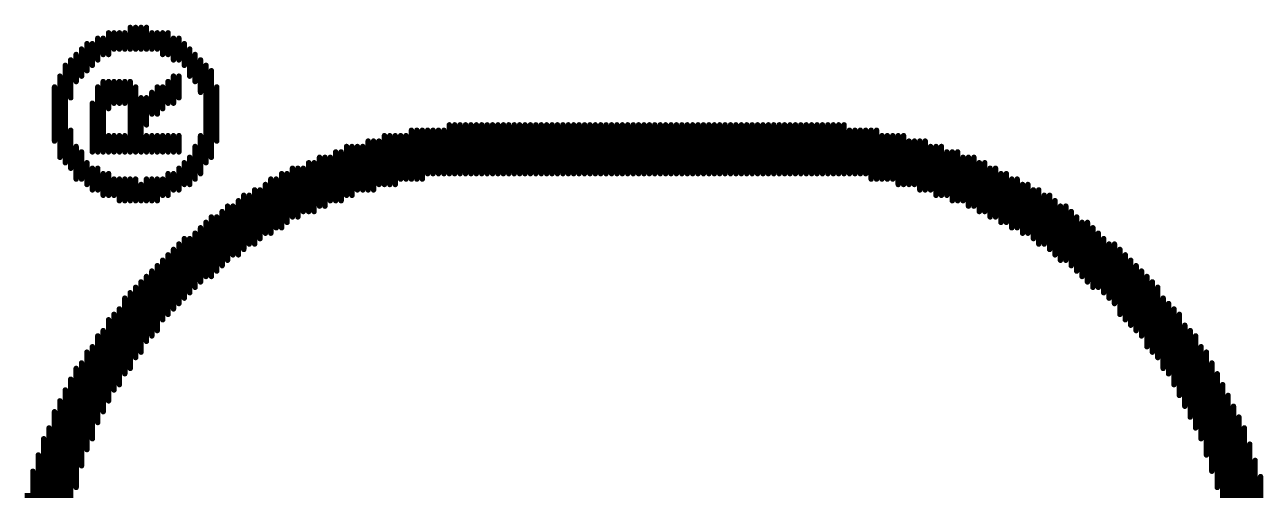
# Model space of a CAD drawing. Header units: millimetres. Extents: x 0.11 to 2.34, y 0.1 to 2.58.
# Drawn here: x 1.0748 to 1.1893, y 2.1688 to 2.2117 of the extents above; entities that cross this region are included whole.
import ezdxf

# ---------------------------------------------------------------- set-up
doc = ezdxf.new("R2010")
doc.units = ezdxf.units.MM
doc.header["$MEASUREMENT"] = 0
doc.layers.add('TopOverlay', color=2, linetype='Continuous')

# ---------------------------------------------------------------- blocks, each defined once
blk = doc.blocks.new('ESP8266_ESP_12_E_5')
at = {"layer": 'TopOverlay', "const_width": 0.0005}
for points in [[(-0.4335, 0.9035), (-0.2315, 0.9035)], [(-0.4315, 0.904), (-0.2335, 0.904)], [(-0.4365, 0.9025), (-0.2285, 0.9025)], [(-0.435, 0.903), (-0.23, 0.903)], [(-0.44, 0.901), (-0.225, 0.901)], [(-0.439, 0.9015), (-0.226, 0.9015)], [(-0.4375, 0.902), (-0.2275, 0.902)], [(-0.2025, 0.901), (-0.195, 0.901)], [(-0.201, 0.9015), (-0.196, 0.9015)], [(-0.2375, 0.9005), (-0.224, 0.9005)], [(-0.235, 0.9), (-0.223, 0.9)], [(-0.2035, 0.9), (-0.2, 0.9)], [(-0.203, 0.9005), (-0.194, 0.9005)], [(-0.197, 0.9), (-0.1935, 0.9)], [(-0.233, 0.8995), (-0.222, 0.8995)], [(-0.231, 0.899), (-0.2215, 0.899)], [(-0.2045, 0.8995), (-0.2015, 0.8995)], [(-0.2045, 0.899), (-0.202, 0.899)], [(-0.1955, 0.8995), (-0.193, 0.8995)], [(-0.195, 0.899), (-0.1925, 0.899)], [(-0.2295, 0.8985), (-0.2205, 0.8985)], [(-0.2285, 0.898), (-0.22, 0.898)], [(-0.227, 0.8975), (-0.219, 0.8975)], [(-0.2055, 0.898), (-0.2035, 0.898)], [(-0.2055, 0.8975), (-0.2035, 0.8975)], [(-0.205, 0.8985), (-0.203, 0.8985)], [(-0.202, 0.898), (-0.1975, 0.898)], [(-0.202, 0.8975), (-0.196, 0.8975)], [(-0.1945, 0.8985), (-0.192, 0.8985)], [(-0.194, 0.898), (-0.192, 0.898)], [(-0.1935, 0.8975), (-0.1915, 0.8975)], [(-0.226, 0.897), (-0.2185, 0.897)], [(-0.225, 0.8965), (-0.2175, 0.8965)], [(-0.206, 0.897), (-0.204, 0.897)], [(-0.206, 0.8965), (-0.204, 0.8965)], [(-0.202, 0.897), (-0.1955, 0.897)], [(-0.202, 0.8965), (-0.2005, 0.8965)], [(-0.198, 0.8965), (-0.1955, 0.8965)], [(-0.193, 0.897), (-0.1915, 0.897)], [(-0.193, 0.8965), (-0.191, 0.8965)], [(-0.224, 0.896), (-0.217, 0.896)], [(-0.2235, 0.8955), (-0.2165, 0.8955)], [(-0.2065, 0.8955), (-0.2045, 0.8955)], [(-0.206, 0.896), (-0.2045, 0.896)], [(-0.202, 0.896), (-0.2005, 0.896)], [(-0.202, 0.8955), (-0.2005, 0.8955)], [(-0.1975, 0.896), (-0.1955, 0.896)], [(-0.1975, 0.8955), (-0.1955, 0.8955)], [(-0.1925, 0.896), (-0.191, 0.896)], [(-0.1925, 0.8955), (-0.191, 0.8955)], [(-0.2225, 0.895), (-0.2155, 0.895)], [(-0.222, 0.8945), (-0.215, 0.8945)], [(-0.221, 0.894), (-0.2145, 0.894)], [(-0.2065, 0.895), (-0.2045, 0.895)], [(-0.2065, 0.8945), (-0.2045, 0.8945)], [(-0.2065, 0.894), (-0.2045, 0.894)], [(-0.202, 0.895), (-0.2005, 0.895)], [(-0.202, 0.8945), (-0.1955, 0.8945)], [(-0.202, 0.894), (-0.196, 0.894)], [(-0.1975, 0.895), (-0.1955, 0.895)], [(-0.1925, 0.895), (-0.191, 0.895)], [(-0.1925, 0.8945), (-0.1905, 0.8945)], [(-0.1925, 0.894), (-0.1905, 0.894)], [(-0.2205, 0.8935), (-0.214, 0.8935)], [(-0.2195, 0.893), (-0.2135, 0.893)], [(-0.2065, 0.8935), (-0.205, 0.8935)], [(-0.2065, 0.893), (-0.2045, 0.893)], [(-0.202, 0.8935), (-0.197, 0.8935)], [(-0.202, 0.893), (-0.2005, 0.893)], [(-0.1995, 0.893), (-0.197, 0.893)], [(-0.1925, 0.8935), (-0.1905, 0.8935)], [(-0.1925, 0.893), (-0.1905, 0.893)], [(-0.219, 0.8925), (-0.213, 0.8925)], [(-0.2185, 0.892), (-0.2125, 0.892)], [(-0.2065, 0.8925), (-0.2045, 0.8925)], [(-0.2065, 0.892), (-0.2045, 0.892)], [(-0.202, 0.8925), (-0.2005, 0.8925)], [(-0.202, 0.892), (-0.2005, 0.892)], [(-0.1985, 0.8925), (-0.1965, 0.8925)], [(-0.1985, 0.892), (-0.196, 0.892)], [(-0.1925, 0.8925), (-0.191, 0.8925)], [(-0.1925, 0.892), (-0.191, 0.892)], [(-0.2175, 0.8915), (-0.212, 0.8915)], [(-0.217, 0.891), (-0.2115, 0.891)], [(-0.206, 0.8915), (-0.2045, 0.8915)], [(-0.206, 0.891), (-0.204, 0.891)], [(-0.202, 0.8915), (-0.2005, 0.8915)], [(-0.202, 0.891), (-0.2005, 0.891)], [(-0.198, 0.8915), (-0.196, 0.8915)], [(-0.1975, 0.891), (-0.1955, 0.891)], [(-0.193, 0.8915), (-0.191, 0.8915)], [(-0.193, 0.891), (-0.191, 0.891)], [(-0.2165, 0.8905), (-0.211, 0.8905)], [(-0.216, 0.89), (-0.2105, 0.89)], [(-0.2155, 0.8895), (-0.21, 0.8895)], [(-0.2055, 0.8905), (-0.204, 0.8905)], [(-0.2055, 0.89), (-0.2035, 0.89)], [(-0.205, 0.8895), (-0.203, 0.8895)], [(-0.202, 0.8905), (-0.2005, 0.8905)], [(-0.202, 0.89), (-0.2005, 0.89)], [(-0.1975, 0.8905), (-0.195, 0.8905)], [(-0.197, 0.89), (-0.195, 0.89)], [(-0.194, 0.8895), (-0.192, 0.8895)], [(-0.1935, 0.8905), (-0.1915, 0.8905)], [(-0.1935, 0.89), (-0.1915, 0.89)], [(-0.215, 0.889), (-0.21, 0.889)], [(-0.2145, 0.8885), (-0.2095, 0.8885)], [(-0.205, 0.889), (-0.2025, 0.889)], [(-0.2045, 0.8885), (-0.2015, 0.8885)], [(-0.1955, 0.8885), (-0.193, 0.8885)], [(-0.195, 0.889), (-0.1925, 0.889)], [(-0.214, 0.888), (-0.209, 0.888)], [(-0.2135, 0.8875), (-0.2085, 0.8875)], [(-0.204, 0.888), (-0.2005, 0.888)], [(-0.203, 0.8875), (-0.194, 0.8875)], [(-0.1965, 0.888), (-0.1935, 0.888)], [(-0.2135, 0.887), (-0.208, 0.887)], [(-0.213, 0.8865), (-0.208, 0.8865)], [(-0.2125, 0.886), (-0.2075, 0.886)], [(-0.2025, 0.887), (-0.1945, 0.887)], [(-0.201, 0.8865), (-0.196, 0.8865)], [(-0.212, 0.8855), (-0.207, 0.8855)], [(-0.2115, 0.885), (-0.207, 0.885)], [(-0.2115, 0.8845), (-0.2065, 0.8845)], [(-0.211, 0.884), (-0.206, 0.884)], [(-0.2105, 0.8835), (-0.206, 0.8835)], [(-0.2105, 0.883), (-0.2055, 0.883)], [(-0.21, 0.8825), (-0.2055, 0.8825)], [(-0.2095, 0.882), (-0.205, 0.882)], [(-0.2095, 0.8815), (-0.2045, 0.8815)], [(-0.209, 0.881), (-0.2045, 0.881)], [(-0.209, 0.8805), (-0.204, 0.8805)], [(-0.2085, 0.88), (-0.204, 0.88)], [(-0.208, 0.8795), (-0.2035, 0.8795)], [(-0.208, 0.879), (-0.2035, 0.879)], [(-0.2075, 0.8785), (-0.2035, 0.8785)], [(-0.2075, 0.878), (-0.203, 0.878)], [(-0.2075, 0.8775), (-0.203, 0.8775)], [(-0.207, 0.877), (-0.2025, 0.877)], [(-0.207, 0.8765), (-0.2025, 0.8765)], [(-0.2065, 0.876), (-0.2025, 0.876)], [(-0.2065, 0.8755), (-0.202, 0.8755)], [(-0.2065, 0.875), (-0.202, 0.875)], [(-0.206, 0.8745), (-0.2015, 0.8745)], [(-0.206, 0.874), (-0.2015, 0.874)], [(-0.2055, 0.8735), (-0.2015, 0.8735)], [(-0.2055, 0.873), (-0.2015, 0.873)], [(-0.2055, 0.8725), (-0.201, 0.8725)], [(-0.2055, 0.872), (-0.201, 0.872)], [(-0.205, 0.8715), (-0.201, 0.8715)], [(-0.205, 0.871), (-0.2005, 0.871)], [(-0.205, 0.8705), (-0.2005, 0.8705)], [(-0.205, 0.87), (-0.2005, 0.87)], [(-0.2045, 0.8695), (-0.2005, 0.8695)], [(-0.2045, 0.869), (-0.2005, 0.869)], [(-0.2045, 0.8685), (-0.2, 0.8685)], [(-0.2045, 0.868), (-0.2, 0.868)], [(-0.2045, 0.8675), (-0.2, 0.8675)], [(-0.204, 0.867), (-0.2, 0.867)], [(-0.204, 0.8665), (-0.2, 0.8665)], [(-0.204, 0.866), (-0.2, 0.866)], [(-0.204, 0.8655), (-0.2, 0.8655)], [(-0.204, 0.865), (-0.1995, 0.865)], [(-0.204, 0.8645), (-0.1995, 0.8645)], [(-0.204, 0.864), (-0.1995, 0.864)], [(-0.204, 0.8635), (-0.1995, 0.8635)], [(-0.204, 0.863), (-0.1995, 0.863)], [(-0.204, 0.8625), (-0.1995, 0.8625)], [(-0.204, 0.862), (-0.1995, 0.862)], [(-0.204, 0.8615), (-0.1995, 0.8615)], [(-0.204, 0.861), (-0.1995, 0.861)], [(-0.204, 0.8605), (-0.1995, 0.8605)], [(-0.204, 0.86), (-0.1995, 0.86)], [(-0.204, 0.8595), (-0.1995, 0.8595)], [(-0.204, 0.859), (-0.1995, 0.859)], [(-0.204, 0.8585), (-0.1995, 0.8585)], [(-0.204, 0.858), (-0.1995, 0.858)], [(-0.204, 0.8575), (-0.1995, 0.8575)], [(-0.204, 0.857), (-0.1995, 0.857)], [(-0.204, 0.8565), (-0.1995, 0.8565)], [(-0.204, 0.856), (-0.1995, 0.856)], [(-0.204, 0.8555), (-0.1995, 0.8555)], [(-0.204, 0.855), (-0.1995, 0.855)], [(-0.204, 0.8545), (-0.1995, 0.8545)], [(-0.204, 0.854), (-0.1995, 0.854)], [(-0.204, 0.8535), (-0.1995, 0.8535)], [(-0.204, 0.853), (-0.1995, 0.853)], [(-0.204, 0.8525), (-0.1995, 0.8525)], [(-0.204, 0.852), (-0.1995, 0.852)], [(-0.204, 0.8515), (-0.1995, 0.8515)], [(-0.204, 0.851), (-0.1995, 0.851)], [(-0.204, 0.8505), (-0.1995, 0.8505)], [(-0.204, 0.85), (-0.1995, 0.85)], [(-0.204, 0.8495), (-0.1995, 0.8495)], [(-0.204, 0.849), (-0.1995, 0.849)], [(-0.204, 0.8485), (-0.1995, 0.8485)], [(-0.204, 0.848), (-0.1995, 0.848)], [(-0.204, 0.8475), (-0.1995, 0.8475)], [(-0.204, 0.847), (-0.1995, 0.847)], [(-0.204, 0.8465), (-0.1995, 0.8465)], [(-0.204, 0.846), (-0.1995, 0.846)], [(-0.204, 0.8455), (-0.1995, 0.8455)], [(-0.204, 0.845), (-0.1995, 0.845)], [(-0.204, 0.8445), (-0.1995, 0.8445)], [(-0.204, 0.844), (-0.1995, 0.844)], [(-0.204, 0.8435), (-0.1995, 0.8435)], [(-0.204, 0.843), (-0.1995, 0.843)], [(-0.204, 0.8425), (-0.1995, 0.8425)], [(-0.204, 0.842), (-0.1995, 0.842)], [(-0.204, 0.8415), (-0.1995, 0.8415)], [(-0.204, 0.841), (-0.1995, 0.841)], [(-0.204, 0.8405), (-0.1995, 0.8405)], [(-0.204, 0.84), (-0.1995, 0.84)], [(-0.204, 0.8395), (-0.1995, 0.8395)], [(-0.204, 0.839), (-0.1995, 0.839)], [(-0.204, 0.8385), (-0.1995, 0.8385)], [(-0.204, 0.838), (-0.1995, 0.838)], [(-0.204, 0.8375), (-0.1995, 0.8375)], [(-0.204, 0.837), (-0.1995, 0.837)], [(-0.204, 0.8365), (-0.1995, 0.8365)], [(-0.204, 0.836), (-0.1995, 0.836)], [(-0.204, 0.8355), (-0.1995, 0.8355)], [(-0.204, 0.835), (-0.1995, 0.835)], [(-0.204, 0.8345), (-0.1995, 0.8345)], [(-0.204, 0.834), (-0.1995, 0.834)], [(-0.204, 0.8335), (-0.1995, 0.8335)], [(-0.204, 0.833), (-0.1995, 0.833)], [(-0.204, 0.8325), (-0.1995, 0.8325)], [(-0.204, 0.832), (-0.1995, 0.832)], [(-0.204, 0.8315), (-0.1995, 0.8315)], [(-0.204, 0.831), (-0.1995, 0.831)], [(-0.204, 0.8305), (-0.1995, 0.8305)], [(-0.204, 0.83), (-0.1995, 0.83)], [(-0.204, 0.8295), (-0.1995, 0.8295)], [(-0.204, 0.829), (-0.1995, 0.829)], [(-0.204, 0.8285), (-0.1995, 0.8285)], [(-0.204, 0.828), (-0.2, 0.828)], [(-0.204, 0.8275), (-0.2, 0.8275)], [(-0.204, 0.827), (-0.2, 0.827)], [(-0.204, 0.8265), (-0.2, 0.8265)], [(-0.2045, 0.826), (-0.2, 0.826)], [(-0.2045, 0.8255), (-0.2, 0.8255)], [(-0.2045, 0.825), (-0.2005, 0.825)], [(-0.2045, 0.8245), (-0.2005, 0.8245)], [(-0.205, 0.8235), (-0.2005, 0.8235)], [(-0.2045, 0.824), (-0.2005, 0.824)], [(-0.205, 0.823), (-0.2005, 0.823)], [(-0.205, 0.8225), (-0.201, 0.8225)], [(-0.205, 0.822), (-0.201, 0.822)], [(-0.2055, 0.8215), (-0.201, 0.8215)], [(-0.2055, 0.821), (-0.201, 0.821)], [(-0.206, 0.82), (-0.2015, 0.82)], [(-0.2055, 0.8205), (-0.2015, 0.8205)], [(-0.2065, 0.8185), (-0.202, 0.8185)], [(-0.206, 0.8195), (-0.2015, 0.8195)], [(-0.206, 0.819), (-0.202, 0.819)], [(-0.2065, 0.818), (-0.202, 0.818)], [(-0.2065, 0.8175), (-0.2025, 0.8175)], [(-0.207, 0.817), (-0.2025, 0.817)], [(-0.207, 0.8165), (-0.2025, 0.8165)], [(-0.208, 0.815), (-0.2035, 0.815)], [(-0.2075, 0.816), (-0.203, 0.816)], [(-0.2075, 0.8155), (-0.203, 0.8155)], [(-0.2085, 0.814), (-0.204, 0.814)], [(-0.208, 0.8145), (-0.2035, 0.8145)], [(-0.209, 0.813), (-0.2045, 0.813)], [(-0.2085, 0.8135), (-0.204, 0.8135)], [(-0.2095, 0.812), (-0.205, 0.812)], [(-0.209, 0.8125), (-0.2045, 0.8125)], [(-0.2105, 0.8105), (-0.2055, 0.8105)], [(-0.21, 0.811), (-0.2055, 0.811)], [(-0.2095, 0.8115), (-0.205, 0.8115)], [(-0.211, 0.8095), (-0.206, 0.8095)], [(-0.2105, 0.81), (-0.206, 0.81)], [(-0.212, 0.8085), (-0.207, 0.8085)], [(-0.2115, 0.809), (-0.2065, 0.809)], [(-0.213, 0.807), (-0.208, 0.807)], [(-0.2125, 0.8075), (-0.2075, 0.8075)], [(-0.212, 0.808), (-0.207, 0.808)], [(-0.214, 0.806), (-0.2085, 0.806)], [(-0.2135, 0.8065), (-0.2085, 0.8065)], [(-0.2145, 0.8055), (-0.209, 0.8055)], [(-0.2145, 0.805), (-0.2095, 0.805)], [(-0.2155, 0.804), (-0.2105, 0.804)], [(-0.215, 0.8045), (-0.21, 0.8045)], [(-0.2175, 0.8025), (-0.2115, 0.8025)], [(-0.217, 0.803), (-0.211, 0.803)], [(-0.216, 0.8035), (-0.2105, 0.8035)], [(-0.2185, 0.8015), (-0.2125, 0.8015)], [(-0.218, 0.802), (-0.212, 0.802)], [(-0.22, 0.8005), (-0.2135, 0.8005)], [(-0.219, 0.801), (-0.213, 0.801)], [(-0.222, 0.799), (-0.2155, 0.799)], [(-0.221, 0.7995), (-0.2145, 0.7995)], [(-0.2205, 0.8), (-0.214, 0.8)], [(-0.2235, 0.798), (-0.2165, 0.798)], [(-0.2225, 0.7985), (-0.216, 0.7985)], [(-0.2255, 0.797), (-0.218, 0.797)], [(-0.2245, 0.7975), (-0.217, 0.7975)], [(-0.2275, 0.796), (-0.219, 0.796)], [(-0.2265, 0.7965), (-0.2185, 0.7965)], [(-0.2315, 0.7945), (-0.2215, 0.7945)], [(-0.23, 0.795), (-0.2205, 0.795)], [(-0.2285, 0.7955), (-0.22, 0.7955)], [(-0.2355, 0.7935), (-0.2235, 0.7935)], [(-0.233, 0.794), (-0.2225, 0.794)], [(-0.4395, 0.7925), (-0.2255, 0.7925)], [(-0.239, 0.793), (-0.2245, 0.793)], [(-0.4385, 0.792), (-0.2265, 0.792)], [(-0.4375, 0.7915), (-0.2275, 0.7915)], [(-0.436, 0.791), (-0.229, 0.791)], [(-0.4345, 0.7905), (-0.2305, 0.7905)], [(-0.433, 0.79), (-0.232, 0.79)]]:
    blk.add_lwpolyline(points, dxfattribs=at)
at = {"layer": 'TopOverlay', "const_width": 0.00025}
for points in [[(-0.23162, 0.9035, 1), (-0.23137, 0.9035, 1)], [(-0.23012, 0.903, 1), (-0.22987, 0.903, 1)], [(-0.22862, 0.9025, 1), (-0.22837, 0.9025, 1)], [(-0.22762, 0.902, 1), (-0.22737, 0.902, 1)], [(-0.22612, 0.9015, 1), (-0.22587, 0.9015, 1)], [(-0.22512, 0.901, 1), (-0.22487, 0.901, 1)], [(-0.20262, 0.901, 1), (-0.20237, 0.901, 1)], [(-0.20112, 0.9015, 1), (-0.20087, 0.9015, 1)], [(-0.19612, 0.9015, 1), (-0.19587, 0.9015, 1)], [(-0.19512, 0.901, 1), (-0.19487, 0.901, 1)], [(-0.22412, 0.9005, 1), (-0.22387, 0.9005, 1)], [(-0.22312, 0.9, 1), (-0.22287, 0.9, 1)], [(-0.20363, 0.9, 1), (-0.20338, 0.9, 1)], [(-0.20312, 0.9005, 1), (-0.20287, 0.9005, 1)], [(-0.20012, 0.9, 1), (-0.19987, 0.9, 1)], [(-0.19712, 0.9, 1), (-0.19687, 0.9, 1)], [(-0.19412, 0.9005, 1), (-0.19387, 0.9005, 1)], [(-0.19362, 0.9, 1), (-0.19337, 0.9, 1)], [(-0.23312, 0.8995, 1), (-0.23287, 0.8995, 1)], [(-0.23112, 0.899, 1), (-0.23087, 0.899, 1)], [(-0.22212, 0.8995, 1), (-0.22187, 0.8995, 1)], [(-0.22162, 0.899, 1), (-0.22137, 0.899, 1)], [(-0.20463, 0.8995, 1), (-0.20438, 0.8995, 1)], [(-0.20463, 0.899, 1), (-0.20438, 0.899, 1)], [(-0.20212, 0.899, 1), (-0.20187, 0.899, 1)], [(-0.20162, 0.8995, 1), (-0.20137, 0.8995, 1)], [(-0.19562, 0.8995, 1), (-0.19537, 0.8995, 1)], [(-0.19512, 0.899, 1), (-0.19487, 0.899, 1)], [(-0.19312, 0.8995, 1), (-0.19287, 0.8995, 1)], [(-0.19262, 0.899, 1), (-0.19237, 0.899, 1)], [(-0.22962, 0.8985, 1), (-0.22937, 0.8985, 1)], [(-0.22862, 0.898, 1), (-0.22837, 0.898, 1)], [(-0.22712, 0.8975, 1), (-0.22687, 0.8975, 1)], [(-0.22062, 0.8985, 1), (-0.22037, 0.8985, 1)], [(-0.22012, 0.898, 1), (-0.21987, 0.898, 1)], [(-0.21912, 0.8975, 1), (-0.21887, 0.8975, 1)], [(-0.20563, 0.898, 1), (-0.20538, 0.898, 1)], [(-0.20563, 0.8975, 1), (-0.20538, 0.8975, 1)], [(-0.20513, 0.8985, 1), (-0.20488, 0.8985, 1)], [(-0.20363, 0.898, 1), (-0.20338, 0.898, 1)], [(-0.20363, 0.8975, 1), (-0.20338, 0.8975, 1)], [(-0.20312, 0.8985, 1), (-0.20287, 0.8985, 1)], [(-0.20212, 0.898, 1), (-0.20187, 0.898, 1)], [(-0.20212, 0.8975, 1), (-0.20187, 0.8975, 1)], [(-0.19762, 0.898, 1), (-0.19737, 0.898, 1)], [(-0.19612, 0.8975, 1), (-0.19587, 0.8975, 1)], [(-0.19462, 0.8985, 1), (-0.19437, 0.8985, 1)], [(-0.19412, 0.898, 1), (-0.19387, 0.898, 1)], [(-0.19362, 0.8975, 1), (-0.19337, 0.8975, 1)], [(-0.19212, 0.8985, 1), (-0.19187, 0.8985, 1)], [(-0.19212, 0.898, 1), (-0.19187, 0.898, 1)], [(-0.19162, 0.8975, 1), (-0.19137, 0.8975, 1)], [(-0.22612, 0.897, 1), (-0.22587, 0.897, 1)], [(-0.22512, 0.8965, 1), (-0.22487, 0.8965, 1)], [(-0.21863, 0.897, 1), (-0.21838, 0.897, 1)], [(-0.21763, 0.8965, 1), (-0.21738, 0.8965, 1)], [(-0.20613, 0.897, 1), (-0.20588, 0.897, 1)], [(-0.20613, 0.8965, 1), (-0.20588, 0.8965, 1)], [(-0.20413, 0.897, 1), (-0.20388, 0.897, 1)], [(-0.20413, 0.8965, 1), (-0.20388, 0.8965, 1)], [(-0.20212, 0.897, 1), (-0.20187, 0.897, 1)], [(-0.20212, 0.8965, 1), (-0.20187, 0.8965, 1)], [(-0.20062, 0.8965, 1), (-0.20037, 0.8965, 1)], [(-0.19812, 0.8965, 1), (-0.19787, 0.8965, 1)], [(-0.19562, 0.897, 1), (-0.19537, 0.897, 1)], [(-0.19562, 0.8965, 1), (-0.19537, 0.8965, 1)], [(-0.19312, 0.897, 1), (-0.19287, 0.897, 1)], [(-0.19312, 0.8965, 1), (-0.19287, 0.8965, 1)], [(-0.19162, 0.897, 1), (-0.19137, 0.897, 1)], [(-0.19112, 0.8965, 1), (-0.19087, 0.8965, 1)], [(-0.22412, 0.896, 1), (-0.22387, 0.896, 1)], [(-0.22362, 0.8955, 1), (-0.22337, 0.8955, 1)], [(-0.21713, 0.896, 1), (-0.21688, 0.896, 1)], [(-0.21663, 0.8955, 1), (-0.21638, 0.8955, 1)], [(-0.20663, 0.8955, 1), (-0.20638, 0.8955, 1)], [(-0.20613, 0.896, 1), (-0.20588, 0.896, 1)], [(-0.20463, 0.896, 1), (-0.20438, 0.896, 1)], [(-0.20463, 0.8955, 1), (-0.20438, 0.8955, 1)], [(-0.20212, 0.896, 1), (-0.20187, 0.896, 1)], [(-0.20212, 0.8955, 1), (-0.20187, 0.8955, 1)], [(-0.20062, 0.896, 1), (-0.20037, 0.896, 1)], [(-0.20062, 0.8955, 1), (-0.20037, 0.8955, 1)], [(-0.19762, 0.896, 1), (-0.19737, 0.896, 1)], [(-0.19762, 0.8955, 1), (-0.19737, 0.8955, 1)], [(-0.19562, 0.896, 1), (-0.19537, 0.896, 1)], [(-0.19562, 0.8955, 1), (-0.19537, 0.8955, 1)], [(-0.19262, 0.896, 1), (-0.19237, 0.896, 1)], [(-0.19262, 0.8955, 1), (-0.19237, 0.8955, 1)], [(-0.19112, 0.896, 1), (-0.19087, 0.896, 1)], [(-0.19112, 0.8955, 1), (-0.19087, 0.8955, 1)], [(-0.22262, 0.895, 1), (-0.22237, 0.895, 1)], [(-0.22212, 0.8945, 1), (-0.22187, 0.8945, 1)], [(-0.22112, 0.894, 1), (-0.22087, 0.894, 1)], [(-0.21563, 0.895, 1), (-0.21538, 0.895, 1)], [(-0.21513, 0.8945, 1), (-0.21488, 0.8945, 1)], [(-0.21463, 0.894, 1), (-0.21438, 0.894, 1)], [(-0.20663, 0.895, 1), (-0.20638, 0.895, 1)], [(-0.20663, 0.8945, 1), (-0.20638, 0.8945, 1)], [(-0.20663, 0.894, 1), (-0.20638, 0.894, 1)], [(-0.20463, 0.895, 1), (-0.20438, 0.895, 1)], [(-0.20463, 0.8945, 1), (-0.20438, 0.8945, 1)], [(-0.20463, 0.894, 1), (-0.20438, 0.894, 1)], [(-0.20212, 0.895, 1), (-0.20187, 0.895, 1)], [(-0.20212, 0.8945, 1), (-0.20187, 0.8945, 1)], [(-0.20212, 0.894, 1), (-0.20187, 0.894, 1)], [(-0.20062, 0.895, 1), (-0.20037, 0.895, 1)], [(-0.19762, 0.895, 1), (-0.19737, 0.895, 1)], [(-0.19612, 0.894, 1), (-0.19587, 0.894, 1)], [(-0.19562, 0.895, 1), (-0.19537, 0.895, 1)], [(-0.19562, 0.8945, 1), (-0.19537, 0.8945, 1)], [(-0.19262, 0.895, 1), (-0.19237, 0.895, 1)], [(-0.19262, 0.8945, 1), (-0.19237, 0.8945, 1)], [(-0.19262, 0.894, 1), (-0.19237, 0.894, 1)], [(-0.19112, 0.895, 1), (-0.19087, 0.895, 1)], [(-0.19062, 0.8945, 1), (-0.19037, 0.8945, 1)], [(-0.19062, 0.894, 1), (-0.19037, 0.894, 1)], [(-0.22062, 0.8935, 1), (-0.22037, 0.8935, 1)], [(-0.21962, 0.893, 1), (-0.21937, 0.893, 1)], [(-0.21413, 0.8935, 1), (-0.21388, 0.8935, 1)], [(-0.21363, 0.893, 1), (-0.21338, 0.893, 1)], [(-0.20663, 0.8935, 1), (-0.20638, 0.8935, 1)], [(-0.20663, 0.893, 1), (-0.20638, 0.893, 1)], [(-0.20513, 0.8935, 1), (-0.20488, 0.8935, 1)], [(-0.20463, 0.893, 1), (-0.20438, 0.893, 1)], [(-0.20212, 0.8935, 1), (-0.20187, 0.8935, 1)], [(-0.20212, 0.893, 1), (-0.20187, 0.893, 1)], [(-0.20062, 0.893, 1), (-0.20037, 0.893, 1)], [(-0.19962, 0.893, 1), (-0.19937, 0.893, 1)], [(-0.19712, 0.8935, 1), (-0.19687, 0.8935, 1)], [(-0.19712, 0.893, 1), (-0.19687, 0.893, 1)], [(-0.19262, 0.8935, 1), (-0.19237, 0.8935, 1)], [(-0.19262, 0.893, 1), (-0.19237, 0.893, 1)], [(-0.19062, 0.8935, 1), (-0.19037, 0.8935, 1)], [(-0.19062, 0.893, 1), (-0.19037, 0.893, 1)], [(-0.21912, 0.8925, 1), (-0.21887, 0.8925, 1)], [(-0.21863, 0.892, 1), (-0.21838, 0.892, 1)], [(-0.21313, 0.8925, 1), (-0.21288, 0.8925, 1)], [(-0.21263, 0.892, 1), (-0.21238, 0.892, 1)], [(-0.20663, 0.8925, 1), (-0.20638, 0.8925, 1)], [(-0.20663, 0.892, 1), (-0.20638, 0.892, 1)], [(-0.20463, 0.8925, 1), (-0.20438, 0.8925, 1)], [(-0.20463, 0.892, 1), (-0.20438, 0.892, 1)], [(-0.20212, 0.8925, 1), (-0.20187, 0.8925, 1)], [(-0.20212, 0.892, 1), (-0.20187, 0.892, 1)], [(-0.20062, 0.8925, 1), (-0.20037, 0.8925, 1)], [(-0.20062, 0.892, 1), (-0.20037, 0.892, 1)], [(-0.19862, 0.8925, 1), (-0.19837, 0.8925, 1)], [(-0.19862, 0.892, 1), (-0.19837, 0.892, 1)], [(-0.19662, 0.8925, 1), (-0.19637, 0.8925, 1)], [(-0.19612, 0.892, 1), (-0.19587, 0.892, 1)], [(-0.19262, 0.8925, 1), (-0.19237, 0.8925, 1)], [(-0.19262, 0.892, 1), (-0.19237, 0.892, 1)], [(-0.19112, 0.8925, 1), (-0.19087, 0.8925, 1)], [(-0.19112, 0.892, 1), (-0.19087, 0.892, 1)], [(-0.21763, 0.8915, 1), (-0.21738, 0.8915, 1)], [(-0.21713, 0.891, 1), (-0.21688, 0.891, 1)], [(-0.21213, 0.8915, 1), (-0.21188, 0.8915, 1)], [(-0.21163, 0.891, 1), (-0.21138, 0.891, 1)], [(-0.20613, 0.8915, 1), (-0.20588, 0.8915, 1)], [(-0.20613, 0.891, 1), (-0.20588, 0.891, 1)], [(-0.20463, 0.8915, 1), (-0.20438, 0.8915, 1)], [(-0.20413, 0.891, 1), (-0.20388, 0.891, 1)], [(-0.20212, 0.8915, 1), (-0.20187, 0.8915, 1)], [(-0.20212, 0.891, 1), (-0.20187, 0.891, 1)], [(-0.20062, 0.8915, 1), (-0.20037, 0.8915, 1)], [(-0.20062, 0.891, 1), (-0.20037, 0.891, 1)], [(-0.19812, 0.8915, 1), (-0.19787, 0.8915, 1)], [(-0.19762, 0.891, 1), (-0.19737, 0.891, 1)], [(-0.19612, 0.8915, 1), (-0.19587, 0.8915, 1)], [(-0.19562, 0.891, 1), (-0.19537, 0.891, 1)], [(-0.19312, 0.8915, 1), (-0.19287, 0.8915, 1)], [(-0.19312, 0.891, 1), (-0.19287, 0.891, 1)], [(-0.19112, 0.8915, 1), (-0.19087, 0.8915, 1)], [(-0.19112, 0.891, 1), (-0.19087, 0.891, 1)], [(-0.21663, 0.8905, 1), (-0.21638, 0.8905, 1)], [(-0.21613, 0.89, 1), (-0.21588, 0.89, 1)], [(-0.21563, 0.8895, 1), (-0.21538, 0.8895, 1)], [(-0.21113, 0.8905, 1), (-0.21088, 0.8905, 1)], [(-0.21063, 0.89, 1), (-0.21038, 0.89, 1)], [(-0.21013, 0.8895, 1), (-0.20988, 0.8895, 1)], [(-0.20563, 0.8905, 1), (-0.20538, 0.8905, 1)], [(-0.20563, 0.89, 1), (-0.20538, 0.89, 1)], [(-0.20513, 0.8895, 1), (-0.20488, 0.8895, 1)], [(-0.20413, 0.8905, 1), (-0.20388, 0.8905, 1)], [(-0.20363, 0.89, 1), (-0.20338, 0.89, 1)], [(-0.20312, 0.8895, 1), (-0.20287, 0.8895, 1)], [(-0.20212, 0.8905, 1), (-0.20187, 0.8905, 1)], [(-0.20212, 0.89, 1), (-0.20187, 0.89, 1)], [(-0.20062, 0.8905, 1), (-0.20037, 0.8905, 1)], [(-0.20062, 0.89, 1), (-0.20037, 0.89, 1)], [(-0.19762, 0.8905, 1), (-0.19737, 0.8905, 1)], [(-0.19712, 0.89, 1), (-0.19687, 0.89, 1)], [(-0.19512, 0.8905, 1), (-0.19487, 0.8905, 1)], [(-0.19512, 0.89, 1), (-0.19487, 0.89, 1)], [(-0.19412, 0.8895, 1), (-0.19387, 0.8895, 1)], [(-0.19362, 0.8905, 1), (-0.19337, 0.8905, 1)], [(-0.19362, 0.89, 1), (-0.19337, 0.89, 1)], [(-0.19212, 0.8895, 1), (-0.19187, 0.8895, 1)], [(-0.19162, 0.8905, 1), (-0.19137, 0.8905, 1)], [(-0.19162, 0.89, 1), (-0.19137, 0.89, 1)], [(-0.21513, 0.889, 1), (-0.21488, 0.889, 1)], [(-0.21463, 0.8885, 1), (-0.21438, 0.8885, 1)], [(-0.21013, 0.889, 1), (-0.20988, 0.889, 1)], [(-0.20963, 0.8885, 1), (-0.20938, 0.8885, 1)], [(-0.20513, 0.889, 1), (-0.20488, 0.889, 1)], [(-0.20463, 0.8885, 1), (-0.20438, 0.8885, 1)], [(-0.20262, 0.889, 1), (-0.20237, 0.889, 1)], [(-0.20162, 0.8885, 1), (-0.20137, 0.8885, 1)], [(-0.19562, 0.8885, 1), (-0.19537, 0.8885, 1)], [(-0.19512, 0.889, 1), (-0.19487, 0.889, 1)], [(-0.19312, 0.8885, 1), (-0.19287, 0.8885, 1)], [(-0.19262, 0.889, 1), (-0.19237, 0.889, 1)], [(-0.21413, 0.888, 1), (-0.21388, 0.888, 1)], [(-0.21363, 0.8875, 1), (-0.21338, 0.8875, 1)], [(-0.20913, 0.888, 1), (-0.20888, 0.888, 1)], [(-0.20863, 0.8875, 1), (-0.20838, 0.8875, 1)], [(-0.20413, 0.888, 1), (-0.20388, 0.888, 1)], [(-0.20312, 0.8875, 1), (-0.20287, 0.8875, 1)], [(-0.20062, 0.888, 1), (-0.20037, 0.888, 1)], [(-0.19662, 0.888, 1), (-0.19637, 0.888, 1)], [(-0.19412, 0.8875, 1), (-0.19387, 0.8875, 1)], [(-0.19362, 0.888, 1), (-0.19337, 0.888, 1)], [(-0.21363, 0.887, 1), (-0.21338, 0.887, 1)], [(-0.21313, 0.8865, 1), (-0.21288, 0.8865, 1)], [(-0.21263, 0.886, 1), (-0.21238, 0.886, 1)], [(-0.20813, 0.887, 1), (-0.20788, 0.887, 1)], [(-0.20813, 0.8865, 1), (-0.20788, 0.8865, 1)], [(-0.20763, 0.886, 1), (-0.20738, 0.886, 1)], [(-0.20262, 0.887, 1), (-0.20237, 0.887, 1)], [(-0.20112, 0.8865, 1), (-0.20087, 0.8865, 1)], [(-0.19612, 0.8865, 1), (-0.19587, 0.8865, 1)], [(-0.19462, 0.887, 1), (-0.19437, 0.887, 1)], [(-0.21213, 0.8855, 1), (-0.21188, 0.8855, 1)], [(-0.21163, 0.885, 1), (-0.21138, 0.885, 1)], [(-0.20713, 0.8855, 1), (-0.20688, 0.8855, 1)], [(-0.20713, 0.885, 1), (-0.20688, 0.885, 1)], [(-0.21163, 0.8845, 1), (-0.21138, 0.8845, 1)], [(-0.21113, 0.884, 1), (-0.21088, 0.884, 1)], [(-0.20663, 0.8845, 1), (-0.20638, 0.8845, 1)], [(-0.20613, 0.884, 1), (-0.20588, 0.884, 1)], [(-0.21063, 0.8835, 1), (-0.21038, 0.8835, 1)], [(-0.21063, 0.883, 1), (-0.21038, 0.883, 1)], [(-0.20613, 0.8835, 1), (-0.20588, 0.8835, 1)], [(-0.20563, 0.883, 1), (-0.20538, 0.883, 1)], [(-0.21013, 0.8825, 1), (-0.20988, 0.8825, 1)], [(-0.20963, 0.882, 1), (-0.20938, 0.882, 1)], [(-0.20963, 0.8815, 1), (-0.20938, 0.8815, 1)], [(-0.20563, 0.8825, 1), (-0.20538, 0.8825, 1)], [(-0.20513, 0.882, 1), (-0.20488, 0.882, 1)], [(-0.20463, 0.8815, 1), (-0.20438, 0.8815, 1)], [(-0.20913, 0.881, 1), (-0.20888, 0.881, 1)], [(-0.20913, 0.8805, 1), (-0.20888, 0.8805, 1)], [(-0.20463, 0.881, 1), (-0.20438, 0.881, 1)], [(-0.20413, 0.8805, 1), (-0.20388, 0.8805, 1)], [(-0.20863, 0.88, 1), (-0.20838, 0.88, 1)], [(-0.20813, 0.8795, 1), (-0.20788, 0.8795, 1)], [(-0.20413, 0.88, 1), (-0.20388, 0.88, 1)], [(-0.20363, 0.8795, 1), (-0.20338, 0.8795, 1)], [(-0.20813, 0.879, 1), (-0.20788, 0.879, 1)], [(-0.20763, 0.8785, 1), (-0.20738, 0.8785, 1)], [(-0.20763, 0.878, 1), (-0.20738, 0.878, 1)], [(-0.20363, 0.879, 1), (-0.20338, 0.879, 1)], [(-0.20363, 0.8785, 1), (-0.20338, 0.8785, 1)], [(-0.20312, 0.878, 1), (-0.20287, 0.878, 1)], [(-0.20763, 0.8775, 1), (-0.20738, 0.8775, 1)], [(-0.20713, 0.877, 1), (-0.20688, 0.877, 1)], [(-0.20312, 0.8775, 1), (-0.20287, 0.8775, 1)], [(-0.20262, 0.877, 1), (-0.20237, 0.877, 1)], [(-0.20713, 0.8765, 1), (-0.20688, 0.8765, 1)], [(-0.20663, 0.876, 1), (-0.20638, 0.876, 1)], [(-0.20262, 0.8765, 1), (-0.20237, 0.8765, 1)], [(-0.20262, 0.876, 1), (-0.20237, 0.876, 1)], [(-0.20663, 0.8755, 1), (-0.20638, 0.8755, 1)], [(-0.20663, 0.875, 1), (-0.20638, 0.875, 1)], [(-0.20212, 0.8755, 1), (-0.20187, 0.8755, 1)], [(-0.20212, 0.875, 1), (-0.20187, 0.875, 1)], [(-0.20613, 0.8745, 1), (-0.20588, 0.8745, 1)], [(-0.20613, 0.874, 1), (-0.20588, 0.874, 1)], [(-0.20563, 0.8735, 1), (-0.20538, 0.8735, 1)], [(-0.20162, 0.8745, 1), (-0.20137, 0.8745, 1)], [(-0.20162, 0.874, 1), (-0.20137, 0.874, 1)], [(-0.20162, 0.8735, 1), (-0.20137, 0.8735, 1)], [(-0.20563, 0.873, 1), (-0.20538, 0.873, 1)], [(-0.20563, 0.8725, 1), (-0.20538, 0.8725, 1)], [(-0.20162, 0.873, 1), (-0.20137, 0.873, 1)], [(-0.20112, 0.8725, 1), (-0.20087, 0.8725, 1)], [(-0.20563, 0.872, 1), (-0.20538, 0.872, 1)], [(-0.20513, 0.8715, 1), (-0.20488, 0.8715, 1)], [(-0.20112, 0.872, 1), (-0.20087, 0.872, 1)], [(-0.20112, 0.8715, 1), (-0.20087, 0.8715, 1)], [(-0.20513, 0.871, 1), (-0.20488, 0.871, 1)], [(-0.20513, 0.8705, 1), (-0.20488, 0.8705, 1)], [(-0.20513, 0.87, 1), (-0.20488, 0.87, 1)], [(-0.20062, 0.871, 1), (-0.20037, 0.871, 1)], [(-0.20062, 0.8705, 1), (-0.20037, 0.8705, 1)], [(-0.20062, 0.87, 1), (-0.20037, 0.87, 1)], [(-0.20463, 0.8695, 1), (-0.20438, 0.8695, 1)], [(-0.20463, 0.869, 1), (-0.20438, 0.869, 1)], [(-0.20062, 0.8695, 1), (-0.20037, 0.8695, 1)], [(-0.20062, 0.869, 1), (-0.20037, 0.869, 1)], [(-0.20463, 0.8685, 1), (-0.20438, 0.8685, 1)], [(-0.20463, 0.868, 1), (-0.20438, 0.868, 1)], [(-0.20012, 0.8685, 1), (-0.19987, 0.8685, 1)], [(-0.20012, 0.868, 1), (-0.19987, 0.868, 1)], [(-0.20463, 0.8675, 1), (-0.20438, 0.8675, 1)], [(-0.20413, 0.867, 1), (-0.20388, 0.867, 1)], [(-0.20012, 0.8675, 1), (-0.19987, 0.8675, 1)], [(-0.20012, 0.867, 1), (-0.19987, 0.867, 1)], [(-0.20413, 0.8665, 1), (-0.20388, 0.8665, 1)], [(-0.20413, 0.866, 1), (-0.20388, 0.866, 1)], [(-0.20413, 0.8655, 1), (-0.20388, 0.8655, 1)], [(-0.20012, 0.8665, 1), (-0.19987, 0.8665, 1)], [(-0.20012, 0.866, 1), (-0.19987, 0.866, 1)], [(-0.20012, 0.8655, 1), (-0.19987, 0.8655, 1)], [(-0.20413, 0.865, 1), (-0.20388, 0.865, 1)], [(-0.20413, 0.8645, 1), (-0.20388, 0.8645, 1)], [(-0.19962, 0.865, 1), (-0.19937, 0.865, 1)], [(-0.19962, 0.8645, 1), (-0.19937, 0.8645, 1)], [(-0.20413, 0.864, 1), (-0.20388, 0.864, 1)], [(-0.20413, 0.8635, 1), (-0.20388, 0.8635, 1)], [(-0.19962, 0.864, 1), (-0.19937, 0.864, 1)], [(-0.19962, 0.8635, 1), (-0.19937, 0.8635, 1)], [(-0.20413, 0.863, 1), (-0.20388, 0.863, 1)], [(-0.20413, 0.8625, 1), (-0.20388, 0.8625, 1)], [(-0.20413, 0.862, 1), (-0.20388, 0.862, 1)], [(-0.19962, 0.863, 1), (-0.19937, 0.863, 1)], [(-0.19962, 0.8625, 1), (-0.19937, 0.8625, 1)], [(-0.19962, 0.862, 1), (-0.19937, 0.862, 1)], [(-0.20413, 0.8615, 1), (-0.20388, 0.8615, 1)], [(-0.20413, 0.861, 1), (-0.20388, 0.861, 1)], [(-0.19962, 0.8615, 1), (-0.19937, 0.8615, 1)], [(-0.19962, 0.861, 1), (-0.19937, 0.861, 1)], [(-0.20413, 0.8605, 1), (-0.20388, 0.8605, 1)], [(-0.20413, 0.86, 1), (-0.20388, 0.86, 1)], [(-0.19962, 0.8605, 1), (-0.19937, 0.8605, 1)], [(-0.19962, 0.86, 1), (-0.19937, 0.86, 1)], [(-0.20413, 0.8595, 1), (-0.20388, 0.8595, 1)], [(-0.20413, 0.859, 1), (-0.20388, 0.859, 1)], [(-0.19962, 0.8595, 1), (-0.19937, 0.8595, 1)], [(-0.19962, 0.859, 1), (-0.19937, 0.859, 1)], [(-0.20413, 0.8585, 1), (-0.20388, 0.8585, 1)], [(-0.20413, 0.858, 1), (-0.20388, 0.858, 1)], [(-0.20413, 0.8575, 1), (-0.20388, 0.8575, 1)], [(-0.19962, 0.8585, 1), (-0.19937, 0.8585, 1)], [(-0.19962, 0.858, 1), (-0.19937, 0.858, 1)], [(-0.19962, 0.8575, 1), (-0.19937, 0.8575, 1)], [(-0.20413, 0.857, 1), (-0.20388, 0.857, 1)], [(-0.20413, 0.8565, 1), (-0.20388, 0.8565, 1)], [(-0.19962, 0.857, 1), (-0.19937, 0.857, 1)], [(-0.19962, 0.8565, 1), (-0.19937, 0.8565, 1)], [(-0.20413, 0.856, 1), (-0.20388, 0.856, 1)], [(-0.20413, 0.8555, 1), (-0.20388, 0.8555, 1)], [(-0.19962, 0.856, 1), (-0.19937, 0.856, 1)], [(-0.19962, 0.8555, 1), (-0.19937, 0.8555, 1)], [(-0.20413, 0.855, 1), (-0.20388, 0.855, 1)], [(-0.20413, 0.8545, 1), (-0.20388, 0.8545, 1)], [(-0.20413, 0.854, 1), (-0.20388, 0.854, 1)], [(-0.19962, 0.855, 1), (-0.19937, 0.855, 1)], [(-0.19962, 0.8545, 1), (-0.19937, 0.8545, 1)], [(-0.19962, 0.854, 1), (-0.19937, 0.854, 1)], [(-0.20413, 0.8535, 1), (-0.20388, 0.8535, 1)], [(-0.20413, 0.853, 1), (-0.20388, 0.853, 1)], [(-0.19962, 0.8535, 1), (-0.19937, 0.8535, 1)], [(-0.19962, 0.853, 1), (-0.19937, 0.853, 1)], [(-0.20413, 0.8525, 1), (-0.20388, 0.8525, 1)], [(-0.20413, 0.852, 1), (-0.20388, 0.852, 1)], [(-0.19962, 0.8525, 1), (-0.19937, 0.8525, 1)], [(-0.19962, 0.852, 1), (-0.19937, 0.852, 1)], [(-0.20413, 0.8515, 1), (-0.20388, 0.8515, 1)], [(-0.20413, 0.851, 1), (-0.20388, 0.851, 1)], [(-0.20413, 0.8505, 1), (-0.20388, 0.8505, 1)], [(-0.19962, 0.8515, 1), (-0.19937, 0.8515, 1)], [(-0.19962, 0.851, 1), (-0.19937, 0.851, 1)], [(-0.19962, 0.8505, 1), (-0.19937, 0.8505, 1)], [(-0.20413, 0.85, 1), (-0.20388, 0.85, 1)], [(-0.20413, 0.8495, 1), (-0.20388, 0.8495, 1)], [(-0.19962, 0.85, 1), (-0.19937, 0.85, 1)], [(-0.19962, 0.8495, 1), (-0.19937, 0.8495, 1)], [(-0.20413, 0.849, 1), (-0.20388, 0.849, 1)], [(-0.20413, 0.8485, 1), (-0.20388, 0.8485, 1)], [(-0.19962, 0.849, 1), (-0.19937, 0.849, 1)], [(-0.19962, 0.8485, 1), (-0.19937, 0.8485, 1)], [(-0.20413, 0.848, 1), (-0.20388, 0.848, 1)], [(-0.20413, 0.8475, 1), (-0.20388, 0.8475, 1)], [(-0.19962, 0.848, 1), (-0.19937, 0.848, 1)], [(-0.19962, 0.8475, 1), (-0.19937, 0.8475, 1)], [(-0.20413, 0.847, 1), (-0.20388, 0.847, 1)], [(-0.20413, 0.8465, 1), (-0.20388, 0.8465, 1)], [(-0.20413, 0.846, 1), (-0.20388, 0.846, 1)], [(-0.19962, 0.847, 1), (-0.19937, 0.847, 1)], [(-0.19962, 0.8465, 1), (-0.19937, 0.8465, 1)], [(-0.19962, 0.846, 1), (-0.19937, 0.846, 1)], [(-0.20413, 0.8455, 1), (-0.20388, 0.8455, 1)], [(-0.20413, 0.845, 1), (-0.20388, 0.845, 1)], [(-0.19962, 0.8455, 1), (-0.19937, 0.8455, 1)], [(-0.19962, 0.845, 1), (-0.19937, 0.845, 1)], [(-0.20413, 0.8445, 1), (-0.20388, 0.8445, 1)], [(-0.20413, 0.844, 1), (-0.20388, 0.844, 1)], [(-0.19962, 0.8445, 1), (-0.19937, 0.8445, 1)], [(-0.19962, 0.844, 1), (-0.19937, 0.844, 1)], [(-0.20413, 0.8435, 1), (-0.20388, 0.8435, 1)], [(-0.20413, 0.843, 1), (-0.20388, 0.843, 1)], [(-0.20413, 0.8425, 1), (-0.20388, 0.8425, 1)], [(-0.19962, 0.8435, 1), (-0.19937, 0.8435, 1)], [(-0.19962, 0.843, 1), (-0.19937, 0.843, 1)], [(-0.19962, 0.8425, 1), (-0.19937, 0.8425, 1)], [(-0.20413, 0.842, 1), (-0.20388, 0.842, 1)], [(-0.20413, 0.8415, 1), (-0.20388, 0.8415, 1)], [(-0.19962, 0.842, 1), (-0.19937, 0.842, 1)], [(-0.19962, 0.8415, 1), (-0.19937, 0.8415, 1)], [(-0.20413, 0.841, 1), (-0.20388, 0.841, 1)], [(-0.20413, 0.8405, 1), (-0.20388, 0.8405, 1)], [(-0.19962, 0.841, 1), (-0.19937, 0.841, 1)], [(-0.19962, 0.8405, 1), (-0.19937, 0.8405, 1)], [(-0.20413, 0.84, 1), (-0.20388, 0.84, 1)], [(-0.20413, 0.8395, 1), (-0.20388, 0.8395, 1)], [(-0.19962, 0.84, 1), (-0.19937, 0.84, 1)], [(-0.19962, 0.8395, 1), (-0.19937, 0.8395, 1)], [(-0.20413, 0.839, 1), (-0.20388, 0.839, 1)], [(-0.20413, 0.8385, 1), (-0.20388, 0.8385, 1)], [(-0.20413, 0.838, 1), (-0.20388, 0.838, 1)], [(-0.19962, 0.839, 1), (-0.19937, 0.839, 1)], [(-0.19962, 0.8385, 1), (-0.19937, 0.8385, 1)], [(-0.19962, 0.838, 1), (-0.19937, 0.838, 1)], [(-0.20413, 0.8375, 1), (-0.20388, 0.8375, 1)], [(-0.20413, 0.837, 1), (-0.20388, 0.837, 1)], [(-0.19962, 0.8375, 1), (-0.19937, 0.8375, 1)], [(-0.19962, 0.837, 1), (-0.19937, 0.837, 1)], [(-0.20413, 0.8365, 1), (-0.20388, 0.8365, 1)], [(-0.20413, 0.836, 1), (-0.20388, 0.836, 1)], [(-0.19962, 0.8365, 1), (-0.19937, 0.8365, 1)], [(-0.19962, 0.836, 1), (-0.19937, 0.836, 1)], [(-0.20413, 0.8355, 1), (-0.20388, 0.8355, 1)], [(-0.20413, 0.835, 1), (-0.20388, 0.835, 1)], [(-0.20413, 0.8345, 1), (-0.20388, 0.8345, 1)], [(-0.19962, 0.8355, 1), (-0.19937, 0.8355, 1)], [(-0.19962, 0.835, 1), (-0.19937, 0.835, 1)], [(-0.19962, 0.8345, 1), (-0.19937, 0.8345, 1)], [(-0.20413, 0.834, 1), (-0.20388, 0.834, 1)], [(-0.20413, 0.8335, 1), (-0.20388, 0.8335, 1)], [(-0.19962, 0.834, 1), (-0.19937, 0.834, 1)], [(-0.19962, 0.8335, 1), (-0.19937, 0.8335, 1)], [(-0.20413, 0.833, 1), (-0.20388, 0.833, 1)], [(-0.20413, 0.8325, 1), (-0.20388, 0.8325, 1)], [(-0.19962, 0.833, 1), (-0.19937, 0.833, 1)], [(-0.19962, 0.8325, 1), (-0.19937, 0.8325, 1)], [(-0.20413, 0.832, 1), (-0.20388, 0.832, 1)], [(-0.20413, 0.8315, 1), (-0.20388, 0.8315, 1)], [(-0.19962, 0.832, 1), (-0.19937, 0.832, 1)], [(-0.19962, 0.8315, 1), (-0.19937, 0.8315, 1)], [(-0.20413, 0.831, 1), (-0.20388, 0.831, 1)], [(-0.20413, 0.8305, 1), (-0.20388, 0.8305, 1)], [(-0.20413, 0.83, 1), (-0.20388, 0.83, 1)], [(-0.19962, 0.831, 1), (-0.19937, 0.831, 1)], [(-0.19962, 0.8305, 1), (-0.19937, 0.8305, 1)], [(-0.19962, 0.83, 1), (-0.19937, 0.83, 1)], [(-0.20413, 0.8295, 1), (-0.20388, 0.8295, 1)], [(-0.20413, 0.829, 1), (-0.20388, 0.829, 1)], [(-0.19962, 0.8295, 1), (-0.19937, 0.8295, 1)], [(-0.19962, 0.829, 1), (-0.19937, 0.829, 1)], [(-0.20413, 0.8285, 1), (-0.20388, 0.8285, 1)], [(-0.20413, 0.828, 1), (-0.20388, 0.828, 1)], [(-0.20012, 0.828, 1), (-0.19987, 0.828, 1)], [(-0.19962, 0.8285, 1), (-0.19937, 0.8285, 1)], [(-0.20413, 0.8275, 1), (-0.20388, 0.8275, 1)], [(-0.20413, 0.827, 1), (-0.20388, 0.827, 1)], [(-0.20413, 0.8265, 1), (-0.20388, 0.8265, 1)], [(-0.20012, 0.8275, 1), (-0.19987, 0.8275, 1)], [(-0.20012, 0.827, 1), (-0.19987, 0.827, 1)], [(-0.20012, 0.8265, 1), (-0.19987, 0.8265, 1)], [(-0.20463, 0.826, 1), (-0.20438, 0.826, 1)], [(-0.20463, 0.8255, 1), (-0.20438, 0.8255, 1)], [(-0.20012, 0.826, 1), (-0.19987, 0.826, 1)], [(-0.20012, 0.8255, 1), (-0.19987, 0.8255, 1)], [(-0.20463, 0.825, 1), (-0.20438, 0.825, 1)], [(-0.20463, 0.8245, 1), (-0.20438, 0.8245, 1)], [(-0.20062, 0.825, 1), (-0.20037, 0.825, 1)], [(-0.20062, 0.8245, 1), (-0.20037, 0.8245, 1)], [(-0.20513, 0.8235, 1), (-0.20488, 0.8235, 1)], [(-0.20463, 0.824, 1), (-0.20438, 0.824, 1)], [(-0.20062, 0.824, 1), (-0.20037, 0.824, 1)], [(-0.20062, 0.8235, 1), (-0.20037, 0.8235, 1)], [(-0.20513, 0.823, 1), (-0.20488, 0.823, 1)], [(-0.20513, 0.8225, 1), (-0.20488, 0.8225, 1)], [(-0.20513, 0.822, 1), (-0.20488, 0.822, 1)], [(-0.20112, 0.8225, 1), (-0.20087, 0.8225, 1)], [(-0.20112, 0.822, 1), (-0.20087, 0.822, 1)], [(-0.20062, 0.823, 1), (-0.20037, 0.823, 1)], [(-0.20563, 0.8215, 1), (-0.20538, 0.8215, 1)], [(-0.20563, 0.821, 1), (-0.20538, 0.821, 1)], [(-0.20112, 0.8215, 1), (-0.20087, 0.8215, 1)], [(-0.20112, 0.821, 1), (-0.20087, 0.821, 1)], [(-0.20613, 0.82, 1), (-0.20588, 0.82, 1)], [(-0.20563, 0.8205, 1), (-0.20538, 0.8205, 1)], [(-0.20162, 0.8205, 1), (-0.20137, 0.8205, 1)], [(-0.20162, 0.82, 1), (-0.20137, 0.82, 1)], [(-0.20663, 0.8185, 1), (-0.20638, 0.8185, 1)], [(-0.20613, 0.8195, 1), (-0.20588, 0.8195, 1)], [(-0.20613, 0.819, 1), (-0.20588, 0.819, 1)], [(-0.20212, 0.819, 1), (-0.20187, 0.819, 1)], [(-0.20212, 0.8185, 1), (-0.20187, 0.8185, 1)], [(-0.20162, 0.8195, 1), (-0.20137, 0.8195, 1)], [(-0.20663, 0.818, 1), (-0.20638, 0.818, 1)], [(-0.20663, 0.8175, 1), (-0.20638, 0.8175, 1)], [(-0.20262, 0.8175, 1), (-0.20237, 0.8175, 1)], [(-0.20212, 0.818, 1), (-0.20187, 0.818, 1)], [(-0.20713, 0.817, 1), (-0.20688, 0.817, 1)], [(-0.20713, 0.8165, 1), (-0.20688, 0.8165, 1)], [(-0.20262, 0.817, 1), (-0.20237, 0.817, 1)], [(-0.20262, 0.8165, 1), (-0.20237, 0.8165, 1)], [(-0.20813, 0.815, 1), (-0.20788, 0.815, 1)], [(-0.20763, 0.816, 1), (-0.20738, 0.816, 1)], [(-0.20763, 0.8155, 1), (-0.20738, 0.8155, 1)], [(-0.20363, 0.815, 1), (-0.20338, 0.815, 1)], [(-0.20312, 0.816, 1), (-0.20287, 0.816, 1)], [(-0.20312, 0.8155, 1), (-0.20287, 0.8155, 1)], [(-0.20863, 0.814, 1), (-0.20838, 0.814, 1)], [(-0.20813, 0.8145, 1), (-0.20788, 0.8145, 1)], [(-0.20413, 0.814, 1), (-0.20388, 0.814, 1)], [(-0.20363, 0.8145, 1), (-0.20338, 0.8145, 1)], [(-0.20913, 0.813, 1), (-0.20888, 0.813, 1)], [(-0.20863, 0.8135, 1), (-0.20838, 0.8135, 1)], [(-0.20463, 0.813, 1), (-0.20438, 0.813, 1)], [(-0.20413, 0.8135, 1), (-0.20388, 0.8135, 1)], [(-0.20963, 0.812, 1), (-0.20938, 0.812, 1)], [(-0.20913, 0.8125, 1), (-0.20888, 0.8125, 1)], [(-0.20513, 0.812, 1), (-0.20488, 0.812, 1)], [(-0.20463, 0.8125, 1), (-0.20438, 0.8125, 1)], [(-0.21063, 0.8105, 1), (-0.21038, 0.8105, 1)], [(-0.21013, 0.811, 1), (-0.20988, 0.811, 1)], [(-0.20963, 0.8115, 1), (-0.20938, 0.8115, 1)], [(-0.20563, 0.811, 1), (-0.20538, 0.811, 1)], [(-0.20563, 0.8105, 1), (-0.20538, 0.8105, 1)], [(-0.20513, 0.8115, 1), (-0.20488, 0.8115, 1)], [(-0.21113, 0.8095, 1), (-0.21088, 0.8095, 1)], [(-0.21063, 0.81, 1), (-0.21038, 0.81, 1)], [(-0.20613, 0.81, 1), (-0.20588, 0.81, 1)], [(-0.20613, 0.8095, 1), (-0.20588, 0.8095, 1)], [(-0.21213, 0.8085, 1), (-0.21188, 0.8085, 1)], [(-0.21163, 0.809, 1), (-0.21138, 0.809, 1)], [(-0.20713, 0.8085, 1), (-0.20688, 0.8085, 1)], [(-0.20663, 0.809, 1), (-0.20638, 0.809, 1)], [(-0.21313, 0.807, 1), (-0.21288, 0.807, 1)], [(-0.21263, 0.8075, 1), (-0.21238, 0.8075, 1)], [(-0.21213, 0.808, 1), (-0.21188, 0.808, 1)], [(-0.20813, 0.807, 1), (-0.20788, 0.807, 1)], [(-0.20763, 0.8075, 1), (-0.20738, 0.8075, 1)], [(-0.20713, 0.808, 1), (-0.20688, 0.808, 1)], [(-0.21413, 0.806, 1), (-0.21388, 0.806, 1)], [(-0.21363, 0.8065, 1), (-0.21338, 0.8065, 1)], [(-0.20863, 0.8065, 1), (-0.20838, 0.8065, 1)], [(-0.20863, 0.806, 1), (-0.20838, 0.806, 1)], [(-0.21463, 0.8055, 1), (-0.21438, 0.8055, 1)], [(-0.21463, 0.805, 1), (-0.21438, 0.805, 1)], [(-0.20963, 0.805, 1), (-0.20938, 0.805, 1)], [(-0.20913, 0.8055, 1), (-0.20888, 0.8055, 1)], [(-0.21563, 0.804, 1), (-0.21538, 0.804, 1)], [(-0.21513, 0.8045, 1), (-0.21488, 0.8045, 1)], [(-0.21063, 0.804, 1), (-0.21038, 0.804, 1)], [(-0.21013, 0.8045, 1), (-0.20988, 0.8045, 1)], [(-0.21763, 0.8025, 1), (-0.21738, 0.8025, 1)], [(-0.21713, 0.803, 1), (-0.21688, 0.803, 1)], [(-0.21613, 0.8035, 1), (-0.21588, 0.8035, 1)], [(-0.21163, 0.8025, 1), (-0.21138, 0.8025, 1)], [(-0.21113, 0.803, 1), (-0.21088, 0.803, 1)], [(-0.21063, 0.8035, 1), (-0.21038, 0.8035, 1)], [(-0.21863, 0.8015, 1), (-0.21838, 0.8015, 1)], [(-0.21813, 0.802, 1), (-0.21788, 0.802, 1)], [(-0.21263, 0.8015, 1), (-0.21238, 0.8015, 1)], [(-0.21213, 0.802, 1), (-0.21188, 0.802, 1)], [(-0.22012, 0.8005, 1), (-0.21987, 0.8005, 1)], [(-0.21912, 0.801, 1), (-0.21887, 0.801, 1)], [(-0.21363, 0.8005, 1), (-0.21338, 0.8005, 1)], [(-0.21313, 0.801, 1), (-0.21288, 0.801, 1)], [(-0.22212, 0.799, 1), (-0.22187, 0.799, 1)], [(-0.22112, 0.7995, 1), (-0.22087, 0.7995, 1)], [(-0.22062, 0.8, 1), (-0.22037, 0.8, 1)], [(-0.21563, 0.799, 1), (-0.21538, 0.799, 1)], [(-0.21463, 0.7995, 1), (-0.21438, 0.7995, 1)], [(-0.21413, 0.8, 1), (-0.21388, 0.8, 1)], [(-0.22362, 0.798, 1), (-0.22337, 0.798, 1)], [(-0.22262, 0.7985, 1), (-0.22237, 0.7985, 1)], [(-0.21663, 0.798, 1), (-0.21638, 0.798, 1)], [(-0.21613, 0.7985, 1), (-0.21588, 0.7985, 1)], [(-0.22562, 0.797, 1), (-0.22537, 0.797, 1)], [(-0.22462, 0.7975, 1), (-0.22437, 0.7975, 1)], [(-0.21813, 0.797, 1), (-0.21788, 0.797, 1)], [(-0.21713, 0.7975, 1), (-0.21688, 0.7975, 1)], [(-0.22762, 0.796, 1), (-0.22737, 0.796, 1)], [(-0.22662, 0.7965, 1), (-0.22637, 0.7965, 1)], [(-0.21912, 0.796, 1), (-0.21887, 0.796, 1)], [(-0.21863, 0.7965, 1), (-0.21838, 0.7965, 1)], [(-0.23162, 0.7945, 1), (-0.23137, 0.7945, 1)], [(-0.23012, 0.795, 1), (-0.22987, 0.795, 1)], [(-0.22862, 0.7955, 1), (-0.22837, 0.7955, 1)], [(-0.22162, 0.7945, 1), (-0.22137, 0.7945, 1)], [(-0.22062, 0.795, 1), (-0.22037, 0.795, 1)], [(-0.22012, 0.7955, 1), (-0.21987, 0.7955, 1)], [(-0.23312, 0.794, 1), (-0.23287, 0.794, 1)], [(-0.22362, 0.7935, 1), (-0.22337, 0.7935, 1)], [(-0.22262, 0.794, 1), (-0.22237, 0.794, 1)], [(-0.22562, 0.7925, 1), (-0.22537, 0.7925, 1)], [(-0.22462, 0.793, 1), (-0.22437, 0.793, 1)], [(-0.22912, 0.791, 1), (-0.22887, 0.791, 1)], [(-0.22762, 0.7915, 1), (-0.22737, 0.7915, 1)], [(-0.22662, 0.792, 1), (-0.22637, 0.792, 1)], [(-0.23212, 0.79, 1), (-0.23187, 0.79, 1)], [(-0.23062, 0.7905, 1), (-0.23037, 0.7905, 1)]]:
    blk.add_lwpolyline(points, format="xyb", close=True, dxfattribs=at)

msp = doc.modelspace()

# ---------------------------------------------------------------- block references
at = {"rotation": 90}
msp.add_blockref('ESP8266_ESP_12_E_5', (1.979, 2.402), dxfattribs=at)

doc.saveas('drawing.dxf')
